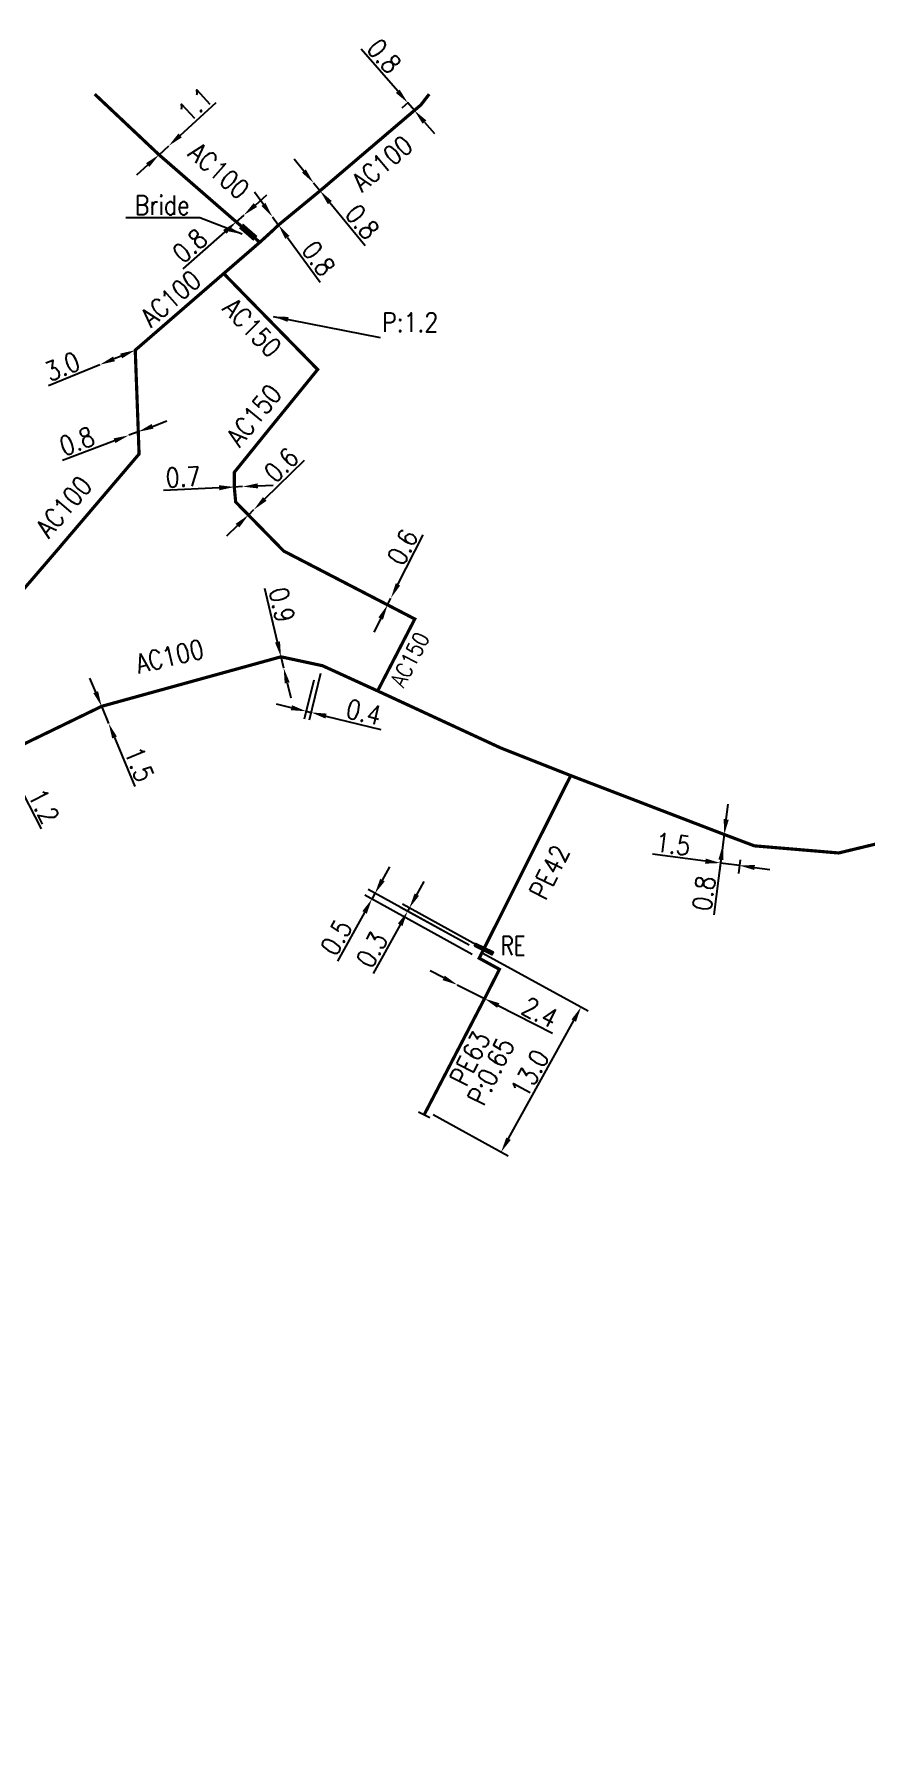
# Model space of a CAD drawing. Header units: millimetres. Extents: x 107999 to 109004, y 120010 to 121005.
# Drawn here: x 108276.5 to 108341.8, y 120870 to 121004.7 of the extents above; entities that cross this region are included whole.
import ezdxf
from ezdxf.enums import TextEntityAlignment as Align

# ---------------------------------------------------------------- set-up
doc = ezdxf.new("R2010")
doc.units = ezdxf.units.MM
doc.header["$PDMODE"] = 34
doc.linetypes.add('L_25_AP', pattern=[2000, 1000, 1000])
doc.linetypes.add('L_25_PE', pattern=[2000, 1000, 1000])
doc.layers.get('0').update_dxf_attribs({"linetype": 'CONTINUOUS'})
doc.layers.get('Defpoints').update_dxf_attribs({"linetype": 'CONTINUOUS'})
doc.layers.add('L_150', color=1, linetype='CONTINUOUS')
doc.layers.add('L_340', color=7, linetype='CONTINUOUS')
doc.styles.get("Standard").update_dxf_attribs({"font": 'romans.shx', "width": 0.85})
doc.dimstyles.get("Standard").update_dxf_attribs({"dimtxt": 1.5, "dimasz": 1.2, "dimexe": 0.625, "dimexo": 0.625, "dimgap": 0.25, "dimtad": 1, "dimdec": 1, "dimzin": 0, "dimdsep": 46, "dimtxsty": 'Standard', "dimcen": -0.5, "dimadec": 0, "dimazin": 0, "dimtfac": 1, "dimtdec": 1, "dimtmove": 0, "dimatfit": 3, "dimfxl": 0, "dimtolj": 1, "dimtzin": 0, "dimarcsym": 0})

# ---------------------------------------------------------------- blocks, each defined once
blk = doc.blocks.new('L_340_02')
at = {"color": 0, "linetype": 'Continuous'}
blk.add_solid([(-0.75, 0.5), (0.75, 0.5), (-0.75, 0), (0.75, 0)], dxfattribs=at)
at = {"color": 0, "linetype": 'Continuous', "width": 0.75, "flags": 3}
for tag, p in [('DEF_LEG', (0, -4.5)), ('DEF_COUP', (0, -7)), ('DEF_TYPE', (0, -9.5))]:
    blk.add_attdef(tag, text='', height=1.2, dxfattribs=at).set_placement(p, align=Align.MIDDLE)
blk = doc.blocks.new('L_340_07')
at = {"color": 0, "linetype": 'Continuous', "const_width": 0.25, "flags": 128}
blk.add_lwpolyline([(0, 0), (0.35, 0)], dxfattribs=at)
at = {"color": 0, "linetype": 'Continuous', "flags": 128}
blk.add_lwpolyline([(0.35, -0.5), (0.35, 0.5)], dxfattribs=at)
at = {"color": 0, "linetype": 'Continuous', "width": 0.75, "flags": 3}
for tag, p in [('DEF_LEG', (0.72, -3.47)), ('DEF_COUP', (0.72, -5.97)), ('DEF_TYPE', (0.72, -8.47))]:
    blk.add_attdef(tag, text='', height=1.2, dxfattribs=at).set_placement(p, align=Align.MIDDLE)
blk = doc.blocks.new('L_340_20')
at = {"linetype": 'Continuous'}
blk.add_hatch(color=0, dxfattribs=at).paths.add_polyline_path([(0.125, 0.75), (-0.125, 0.75), (-0.125, -0.75), (0.125, -0.75)])
at = {"color": 0, "linetype": 'Continuous'}
blk.add_lwpolyline([(-0.125, 0.75), (0.125, 0.75), (0.125, -0.75), (-0.125, -0.75)], close=True, dxfattribs=at)
at = {"color": 0, "linetype": 'Continuous', "width": 0.75}
for tag, height, flags, p in [('RE', 1.5, 8, (0, 3)), ('DEF_LEG', 1.2, 3, (0, -5)), ('DEF_COUP', 1.2, 3, (0, -7.5)), ('DEF_TYPE', 1.2, 3, (0, -10))]:
    blk.add_attdef(tag, text='', height=height, dxfattribs=dict(at, flags=flags)).set_placement(p, align=Align.MIDDLE)
blk = doc.blocks.new('*D144')
at = {"layer": 'Defpoints', "color": 0, "linetype": 'Continuous', "transparency": 16777216}
for p in [(108292.35, 120989.97), (108292.95, 120990.5), (108292.95, 120990.5)]:
    blk.add_point(p, dxfattribs=at)
at = {"layer": 'L_150', "color": 0, "linetype": 'Continuous', "lineweight": -2, "transparency": 16777216}
for p, q in [((108293.86, 120991.29), (108294.76, 120992.09)), ((108292.95, 120990.5), (108292.35, 120989.97)), ((108291.45, 120989.18), (108288.17, 120986.29))]:
    blk.add_line(p, q, dxfattribs=at)
at = {"layer": 'L_150', "color": 0, "linetype": 'Continuous', "transparency": 16777216}
for points in [[(108293.72, 120991.44), (108293.99, 120991.14), (108292.95, 120990.5)], [(108291.32, 120989.33), (108291.59, 120989.03), (108292.35, 120989.97)]]:
    blk.add_solid(points, dxfattribs=at)
at = {"layer": 'L_150', "color": 0, "linetype": 'Continuous', "transparency": 16777216, "insert": (108288.7, 120988.09), "char_height": 1.5, "attachment_point": 5, "rotation": 41.3455}
blk.add_mtext('\\A1;0.8', dxfattribs=at)
blk = doc.blocks.new('*D145')
at = {"layer": 'Defpoints', "color": 0, "linetype": 'Continuous', "transparency": 16777216}
for p in [(108286.29, 120995.24), (108287.06, 120995.95), (108287.06, 120995.95)]:
    blk.add_point(p, dxfattribs=at)
at = {"layer": 'L_150', "color": 0, "linetype": 'Continuous', "lineweight": -2, "transparency": 16777216}
for p, q in [((108287.95, 120996.76), (108290.77, 120999.34)), ((108286.29, 120995.24), (108287.06, 120995.95)), ((108285.4, 120994.44), (108284.51, 120993.63))]:
    blk.add_line(p, q, dxfattribs=at)
at = {"layer": 'L_150', "color": 0, "linetype": 'Continuous', "transparency": 16777216}
for points in [[(108287.81, 120996.91), (108288.08, 120996.61), (108287.06, 120995.95)], [(108285.27, 120994.58), (108285.53, 120994.29), (108286.29, 120995.24)]]:
    blk.add_solid(points, dxfattribs=at)
at = {"layer": 'L_150', "color": 0, "linetype": 'Continuous', "transparency": 16777216, "insert": (108289.13, 120999.19), "char_height": 1.5, "attachment_point": 5, "rotation": 42.3817}
blk.add_mtext('\\A1;1.1', dxfattribs=at)
blk = doc.blocks.new('*D173')
at = {"layer": 'Defpoints', "color": 0, "linetype": 'Continuous', "transparency": 16777216}
for p in [(108305.83, 120999.32), (108306.33, 120999.76), (108306.86, 120999.16)]:
    blk.add_point(p, dxfattribs=at)
at = {"layer": 'L_150', "color": 0, "linetype": 'Continuous', "lineweight": -2, "transparency": 16777216}
for p, q in [((108305.04, 121000.23), (108302.17, 121003.53)), ((108305.86, 120999.35), (108305.35, 120998.91)), ((108306.35, 120998.72), (108305.83, 120999.32)), ((108306.38, 120998.75), (108305.88, 120998.31)), ((108307.14, 120997.81), (108307.92, 120996.91))]:
    blk.add_line(p, q, dxfattribs=at)
at = {"layer": 'L_150', "color": 0, "linetype": 'Continuous', "transparency": 16777216}
for points in [[(108305.19, 121000.36), (108304.89, 121000.1), (108305.83, 120999.32)], [(108307.29, 120997.94), (108306.99, 120997.68), (108306.35, 120998.72)]]:
    blk.add_solid(points, dxfattribs=at)
at = {"layer": 'L_150', "color": 0, "linetype": 'Continuous', "transparency": 16777216, "insert": (108303.97, 121002.99), "char_height": 1.5, "attachment_point": 5, "rotation": 310.9881}
blk.add_mtext('\\A1;0.8', dxfattribs=at)
blk = doc.blocks.new('*D174')
at = {"layer": 'Defpoints', "color": 0, "linetype": 'Continuous', "transparency": 16777216}
for p in [(108295.2, 120990.37), (108295.2, 120990.37), (108295.67, 120989.72)]:
    blk.add_point(p, dxfattribs=at)
at = {"layer": 'L_150', "color": 0, "linetype": 'Continuous', "lineweight": -2, "transparency": 16777216}
for p, q in [((108294.49, 120991.34), (108293.78, 120992.31)), ((108295.2, 120990.37), (108295.67, 120989.72)), ((108296.37, 120988.75), (108298.95, 120985.22))]:
    blk.add_line(p, q, dxfattribs=at)
at = {"layer": 'L_150', "color": 0, "linetype": 'Continuous', "transparency": 16777216}
for points in [[(108294.65, 120991.46), (108294.33, 120991.22), (108295.2, 120990.37)], [(108296.54, 120988.87), (108296.21, 120988.63), (108295.67, 120989.72)]]:
    blk.add_solid(points, dxfattribs=at)
at = {"layer": 'L_150', "color": 0, "linetype": 'Continuous', "transparency": 16777216, "insert": (108298.82, 120987.09), "char_height": 1.5, "attachment_point": 5, "rotation": 306.0628}
blk.add_mtext('\\A1;0.8', dxfattribs=at)
blk = doc.blocks.new('*D175')
at = {"layer": 'Defpoints', "color": 0, "linetype": 'Continuous', "transparency": 16777216}
for p in [(108298.43, 120993.03), (108298.43, 120993.03), (108298.94, 120992.41)]:
    blk.add_point(p, dxfattribs=at)
at = {"layer": 'L_150', "color": 0, "linetype": 'Continuous', "lineweight": -2, "transparency": 16777216}
for p, q in [((108297.67, 120993.96), (108296.91, 120994.89)), ((108298.43, 120993.03), (108298.94, 120992.41)), ((108299.7, 120991.49), (108302.48, 120988.11))]:
    blk.add_line(p, q, dxfattribs=at)
at = {"layer": 'L_150', "color": 0, "linetype": 'Continuous', "transparency": 16777216}
for points in [[(108297.82, 120994.09), (108297.52, 120993.83), (108298.43, 120993.03)], [(108299.86, 120991.61), (108299.55, 120991.36), (108298.94, 120992.41)]]:
    blk.add_solid(points, dxfattribs=at)
at = {"layer": 'L_150', "color": 0, "linetype": 'Continuous', "transparency": 16777216, "insert": (108302.25, 120989.97), "char_height": 1.5, "attachment_point": 5, "rotation": 309.4504}
blk.add_mtext('\\A1;0.8', dxfattribs=at)
blk = doc.blocks.new('*D668')
at = {"layer": 'Defpoints', "color": 0, "linetype": 'Continuous', "transparency": 16777216}
for p in [(108299.13, 120955.1), (108298.59, 120954.58), (108297.85, 120951.52)]:
    blk.add_point(p, dxfattribs=at)
at = {"layer": 'L_150', "color": 0, "linetype": 'Continuous', "lineweight": -2, "transparency": 16777216}
for p, q in [((108298.44, 120953.97), (108297.7, 120950.91)), ((108298.98, 120954.49), (108298.09, 120950.82)), ((108296.68, 120951.8), (108295.51, 120952.09)), ((108297.85, 120951.52), (108298.24, 120951.43)), ((108299.4, 120951.14), (108303.71, 120950.1))]:
    blk.add_line(p, q, dxfattribs=at)
at = {"layer": 'L_150', "color": 0, "linetype": 'Continuous', "transparency": 16777216}
for points in [[(108296.73, 120952), (108296.63, 120951.61), (108297.85, 120951.52)], [(108299.45, 120951.34), (108299.36, 120950.95), (108298.24, 120951.43)]]:
    blk.add_solid(points, dxfattribs=at)
at = {"layer": 'L_150', "color": 0, "linetype": 'Continuous', "transparency": 16777216, "insert": (108302.37, 120951.45), "char_height": 1.5, "attachment_point": 5, "rotation": 346.3758}
blk.add_mtext('\\A1;0.4', dxfattribs=at)
blk = doc.blocks.new('*D669')
at = {"layer": 'Defpoints', "color": 0, "linetype": 'Continuous', "transparency": 16777216}
for p in [(108281.78, 120951.91), (108282.33, 120950.57), (108282.33, 120950.57)]:
    blk.add_point(p, dxfattribs=at)
at = {"layer": 'L_150', "color": 0, "linetype": 'Continuous', "lineweight": -2, "transparency": 16777216}
for p, q in [((108281.32, 120953.02), (108280.86, 120954.13)), ((108281.78, 120951.91), (108282.33, 120950.57)), ((108282.79, 120949.47), (108284.39, 120945.6))]:
    blk.add_line(p, q, dxfattribs=at)
at = {"layer": 'L_150', "color": 0, "linetype": 'Continuous', "transparency": 16777216}
for points in [[(108281.5, 120953.1), (108281.13, 120952.95), (108281.78, 120951.91)], [(108282.98, 120949.54), (108282.61, 120949.39), (108282.33, 120950.57)]]:
    blk.add_solid(points, dxfattribs=at)
at = {"layer": 'L_150', "color": 0, "linetype": 'Continuous', "transparency": 16777216, "insert": (108284.75, 120947.36), "char_height": 1.5, "attachment_point": 5, "rotation": 292.4898}
blk.add_mtext('\\A1;1.5', dxfattribs=at)
blk = doc.blocks.new('*D670')
at = {"layer": 'Defpoints', "color": 0, "linetype": 'Continuous', "transparency": 16777216}
for p in [(108304.51, 120960.42), (108304.51, 120960.42), (108304.24, 120959.88)]:
    blk.add_point(p, dxfattribs=at)
at = {"layer": 'L_150', "color": 0, "linetype": 'Continuous', "lineweight": -2, "transparency": 16777216}
for p, q in [((108305.05, 120961.49), (108307.03, 120965.39)), ((108304.24, 120959.88), (108304.51, 120960.42)), ((108303.7, 120958.81), (108303.16, 120957.74))]:
    blk.add_line(p, q, dxfattribs=at)
at = {"layer": 'L_150', "color": 0, "linetype": 'Continuous', "transparency": 16777216}
for points in [[(108304.88, 120961.58), (108305.23, 120961.4), (108304.51, 120960.42)], [(108303.52, 120958.9), (108303.88, 120958.72), (108304.24, 120959.88)]]:
    blk.add_solid(points, dxfattribs=at)
at = {"layer": 'L_150', "color": 0, "linetype": 'Continuous', "transparency": 16777216, "insert": (108305.42, 120964.42), "char_height": 1.5, "attachment_point": 5, "rotation": 63.1324}
blk.add_mtext('\\A1;0.6', dxfattribs=at)
blk = doc.blocks.new('*D671')
at = {"layer": 'Defpoints', "color": 0, "linetype": 'Continuous', "transparency": 16777216}
for p in [(108293.31, 120966.94), (108293.74, 120967.36), (108293.74, 120967.36)]:
    blk.add_point(p, dxfattribs=at)
at = {"layer": 'L_150', "color": 0, "linetype": 'Continuous', "lineweight": -2, "transparency": 16777216}
for p, q in [((108294.6, 120968.2), (108297.72, 120971.26)), ((108293.31, 120966.94), (108293.74, 120967.36)), ((108292.45, 120966.11), (108291.59, 120965.27))]:
    blk.add_line(p, q, dxfattribs=at)
at = {"layer": 'L_150', "color": 0, "linetype": 'Continuous', "transparency": 16777216}
for points in [[(108294.46, 120968.35), (108294.74, 120968.06), (108293.74, 120967.36)], [(108292.31, 120966.25), (108292.59, 120965.96), (108293.31, 120966.94)]]:
    blk.add_solid(points, dxfattribs=at)
at = {"layer": 'L_150', "color": 0, "linetype": 'Continuous', "transparency": 16777216, "insert": (108295.89, 120970.87), "char_height": 1.5, "attachment_point": 5, "rotation": 44.3499}
blk.add_mtext('\\A1;0.6', dxfattribs=at)
blk = doc.blocks.new('*D672')
at = {"layer": 'Defpoints', "color": 0, "linetype": 'Continuous', "transparency": 16777216}
for p in [(108292.2, 120969.14), (108292.85, 120969.17), (108292.85, 120969.17)]:
    blk.add_point(p, dxfattribs=at)
at = {"layer": 'L_150', "color": 0, "linetype": 'Continuous', "lineweight": -2, "transparency": 16777216}
for p, q in [((108291.01, 120969.08), (108286.64, 120968.86)), ((108292.85, 120969.17), (108292.2, 120969.14)), ((108294.05, 120969.23), (108295.25, 120969.29))]:
    blk.add_line(p, q, dxfattribs=at)
at = {"layer": 'L_150', "color": 0, "linetype": 'Continuous', "transparency": 16777216}
for points in [[(108294.04, 120969.43), (108294.06, 120969.03), (108292.85, 120969.17)], [(108291, 120969.28), (108291.02, 120968.88), (108292.2, 120969.14)]]:
    blk.add_solid(points, dxfattribs=at)
at = {"layer": 'L_150', "color": 0, "linetype": 'Continuous', "transparency": 16777216, "insert": (108288.17, 120969.93), "char_height": 1.5, "attachment_point": 5, "rotation": 2.8936}
blk.add_mtext('\\A1;0.7', dxfattribs=at)
blk = doc.blocks.new('*D673')
at = {"layer": 'Defpoints', "color": 0, "linetype": 'Continuous', "transparency": 16777216}
for p in [(108284.42, 120979.89), (108281.65, 120978.75), (108281.65, 120978.75)]:
    blk.add_point(p, dxfattribs=at)
at = {"layer": 'L_150', "color": 0, "linetype": 'Continuous', "lineweight": -2, "transparency": 16777216}
for p, q in [((108283.31, 120979.43), (108282.76, 120979.21)), ((108281.65, 120978.75), (108277.61, 120977.08))]:
    blk.add_line(p, q, dxfattribs=at)
at = {"layer": 'L_150', "color": 0, "linetype": 'Continuous', "transparency": 16777216}
for points in [[(108282.68, 120979.39), (108282.83, 120979.02), (108281.65, 120978.75)], [(108283.24, 120979.62), (108283.39, 120979.25), (108284.42, 120979.89)]]:
    blk.add_solid(points, dxfattribs=at)
at = {"layer": 'L_150', "color": 0, "linetype": 'Continuous', "transparency": 16777216, "insert": (108278.69, 120978.61), "char_height": 1.5, "attachment_point": 5, "rotation": 22.4135}
blk.add_mtext('\\A1;3.0', dxfattribs=at)
blk = doc.blocks.new('*D674')
at = {"layer": 'Defpoints', "color": 0, "linetype": 'Continuous', "transparency": 16777216}
for p in [(108284.66, 120973.48), (108283.91, 120973.2), (108283.91, 120973.2)]:
    blk.add_point(p, dxfattribs=at)
at = {"layer": 'L_150', "color": 0, "linetype": 'Continuous', "lineweight": -2, "transparency": 16777216}
for p, q in [((108284.66, 120973.48), (108283.91, 120973.2)), ((108285.78, 120973.9), (108286.91, 120974.33)), ((108282.79, 120972.78), (108278.7, 120971.23))]:
    blk.add_line(p, q, dxfattribs=at)
at = {"layer": 'L_150', "color": 0, "linetype": 'Continuous', "transparency": 16777216}
for points in [[(108285.71, 120974.09), (108285.85, 120973.72), (108284.66, 120973.48)], [(108282.72, 120972.96), (108282.86, 120972.59), (108283.91, 120973.2)]]:
    blk.add_solid(points, dxfattribs=at)
at = {"layer": 'L_150', "color": 0, "linetype": 'Continuous', "transparency": 16777216, "insert": (108279.83, 120972.73), "char_height": 1.5, "attachment_point": 5, "rotation": 20.6596}
blk.add_mtext('\\A1;0.8', dxfattribs=at)
blk = doc.blocks.new('*D675')
at = {"layer": 'Defpoints', "color": 0, "linetype": 'Continuous', "transparency": 16777216}
for p in [(108274.03, 120948.15), (108274.58, 120947.08), (108274.58, 120947.08)]:
    blk.add_point(p, dxfattribs=at)
at = {"layer": 'L_150', "color": 0, "linetype": 'Continuous', "lineweight": -2, "transparency": 16777216}
for p, q in [((108273.49, 120949.22), (108272.94, 120950.29)), ((108274.03, 120948.15), (108274.58, 120947.08)), ((108275.12, 120946.01), (108277.02, 120942.28))]:
    blk.add_line(p, q, dxfattribs=at)
at = {"layer": 'L_150', "color": 0, "linetype": 'Continuous', "transparency": 16777216}
for points in [[(108273.67, 120949.31), (108273.31, 120949.13), (108274.03, 120948.15)], [(108275.3, 120946.1), (108274.94, 120945.92), (108274.58, 120947.08)]]:
    blk.add_solid(points, dxfattribs=at)
at = {"layer": 'L_150', "color": 0, "linetype": 'Continuous', "transparency": 16777216, "insert": (108277.23, 120944.06), "char_height": 1.5, "attachment_point": 5, "rotation": 296.9832}
blk.add_mtext('\\A1;1.2', dxfattribs=at)
blk = doc.blocks.new('*D707')
at = {"layer": 'Defpoints', "color": 0, "linetype": 'Continuous', "transparency": 16777216}
for p in [(108330.69, 120941.84), (108332.02, 120940.48), (108331.88, 120939.4)]:
    blk.add_point(p, dxfattribs=at)
at = {"layer": 'L_150', "color": 0, "linetype": 'Continuous', "lineweight": -2, "transparency": 16777216}
for p, q in [((108330.61, 120941.22), (108330.32, 120938.98)), ((108329.21, 120939.75), (108325.05, 120940.29)), ((108331.94, 120939.86), (108331.8, 120938.78)), ((108331.88, 120939.4), (108330.4, 120939.6)), ((108333.07, 120939.25), (108334.26, 120939.09))]:
    blk.add_line(p, q, dxfattribs=at)
at = {"layer": 'L_150', "color": 0, "linetype": 'Continuous', "transparency": 16777216}
for points in [[(108329.23, 120939.95), (108329.18, 120939.55), (108330.4, 120939.6)], [(108333.1, 120939.45), (108333.05, 120939.05), (108331.88, 120939.4)]]:
    blk.add_solid(points, dxfattribs=at)
at = {"layer": 'L_150', "color": 0, "linetype": 'Continuous', "transparency": 16777216, "insert": (108326.66, 120941.09), "char_height": 1.5, "attachment_point": 5, "rotation": 352.6113}
blk.add_mtext('\\A1;1.5', dxfattribs=at)
blk = doc.blocks.new('*D708')
at = {"layer": 'Defpoints', "color": 0, "linetype": 'Continuous', "transparency": 16777216}
for p in [(108330.69, 120941.84), (108330.58, 120941.05), (108330.58, 120941.05)]:
    blk.add_point(p, dxfattribs=at)
at = {"layer": 'L_150', "color": 0, "linetype": 'Continuous', "lineweight": -2, "transparency": 16777216}
for p, q in [((108330.84, 120943.03), (108331, 120944.22)), ((108330.69, 120941.84), (108330.58, 120941.05)), ((108330.43, 120939.86), (108329.87, 120935.52))]:
    blk.add_line(p, q, dxfattribs=at)
at = {"layer": 'L_150', "color": 0, "linetype": 'Continuous', "transparency": 16777216}
for points in [[(108330.64, 120943.06), (108331.04, 120943), (108330.69, 120941.84)], [(108330.23, 120939.88), (108330.63, 120939.83), (108330.58, 120941.05)]]:
    blk.add_solid(points, dxfattribs=at)
at = {"layer": 'L_150', "color": 0, "linetype": 'Continuous', "transparency": 16777216, "insert": (108329.08, 120937.22), "char_height": 1.5, "attachment_point": 5, "rotation": 82.6113}
blk.add_mtext('\\A1;0.8', dxfattribs=at)
blk = doc.blocks.new('*D728')
at = {"layer": 'Defpoints', "color": 0, "linetype": 'Continuous', "transparency": 16777216}
for p in [(108295.87, 120955.8), (108296.08, 120954.92), (108296.08, 120954.92)]:
    blk.add_point(p, dxfattribs=at)
at = {"layer": 'L_150', "color": 0, "linetype": 'Continuous', "lineweight": -2, "transparency": 16777216}
for p, q in [((108295.6, 120956.96), (108294.61, 120961.16)), ((108296.08, 120954.92), (108295.87, 120955.8)), ((108296.35, 120953.75), (108296.63, 120952.58))]:
    blk.add_line(p, q, dxfattribs=at)
at = {"layer": 'L_150', "color": 0, "linetype": 'Continuous', "transparency": 16777216}
for points in [[(108295.79, 120957.01), (108295.4, 120956.92), (108295.87, 120955.8)], [(108296.55, 120953.8), (108296.16, 120953.71), (108296.08, 120954.92)]]:
    blk.add_solid(points, dxfattribs=at)
at = {"layer": 'L_150', "color": 0, "linetype": 'Continuous', "transparency": 16777216, "insert": (108295.94, 120959.88), "char_height": 1.5, "attachment_point": 5, "rotation": 283.2571}
blk.add_mtext('\\A1;0.9', dxfattribs=at)
blk = doc.blocks.new('*D729')
at = {"layer": 'Defpoints', "color": 0, "linetype": 'Continuous', "transparency": 16777216}
for p in [(108305.81, 120935.8), (108311.18, 120932.83), (108311.8, 120932.84)]:
    blk.add_point(p, dxfattribs=at)
at = {"layer": 'L_340', "color": 0, "linetype": 'Continuous', "lineweight": -2, "transparency": 16777216}
for p, q in [((108306.53, 120937.11), (108307.11, 120938.16)), ((108310.64, 120933.14), (108305.26, 120936.1)), ((108311.25, 120933.14), (108305.41, 120936.36)), ((108305.95, 120936.06), (108305.81, 120935.8)), ((108305.23, 120934.75), (108303.12, 120930.92))]:
    blk.add_line(p, q, dxfattribs=at)
at = {"layer": 'L_340', "color": 0, "linetype": 'Continuous', "transparency": 16777216}
for points in [[(108306.36, 120937.21), (108306.71, 120937.02), (108305.95, 120936.06)], [(108305.05, 120934.84), (108305.41, 120934.65), (108305.81, 120935.8)]]:
    blk.add_solid(points, dxfattribs=at)
at = {"layer": 'L_340', "color": 0, "linetype": 'Continuous', "transparency": 16777216, "insert": (108303.01, 120932.79), "char_height": 1.5, "attachment_point": 5, "rotation": 61.1138}
blk.add_mtext('\\A1;0.3', dxfattribs=at)
blk = doc.blocks.new('*D730')
at = {"layer": 'Defpoints', "color": 0, "linetype": 'Continuous', "transparency": 16777216}
for p in [(108303.25, 120937.21), (108311.18, 120932.83), (108311.44, 120932.12)]:
    blk.add_point(p, dxfattribs=at)
at = {"layer": 'L_150', "color": 0, "linetype": 'Continuous', "lineweight": -2, "transparency": 16777216}
for p, q in [((108303.83, 120938.26), (108304.41, 120939.31)), ((108310.64, 120933.14), (108302.71, 120937.51)), ((108303.25, 120937.21), (108303.01, 120936.77)), ((108310.89, 120932.42), (108302.46, 120937.07)), ((108302.43, 120935.72), (108300.32, 120931.89))]:
    blk.add_line(p, q, dxfattribs=at)
at = {"layer": 'L_150', "color": 0, "linetype": 'Continuous', "transparency": 16777216}
for points in [[(108303.66, 120938.36), (108304.01, 120938.16), (108303.25, 120937.21)], [(108302.26, 120935.82), (108302.61, 120935.62), (108303.01, 120936.77)]]:
    blk.add_solid(points, dxfattribs=at)
at = {"layer": 'L_150', "color": 0, "linetype": 'Continuous', "transparency": 16777216, "insert": (108300.21, 120933.76), "char_height": 1.5, "attachment_point": 5, "rotation": 61.1138}
blk.add_mtext('\\A1;0.5', dxfattribs=at)
blk = doc.blocks.new('*D731')
at = {"layer": 'Defpoints', "color": 0, "linetype": 'Continuous', "transparency": 16777216}
for p in [(108309.72, 120930.03), (108309.72, 120930.03), (108311.86, 120928.95)]:
    blk.add_point(p, dxfattribs=at)
at = {"layer": 'L_150', "color": 0, "linetype": 'Continuous', "lineweight": -2, "transparency": 16777216}
for p, q in [((108308.65, 120930.57), (108307.58, 120931.12)), ((108309.72, 120930.03), (108311.86, 120928.95)), ((108312.94, 120928.4), (108317.2, 120926.24))]:
    blk.add_line(p, q, dxfattribs=at)
at = {"layer": 'L_150', "color": 0, "linetype": 'Continuous', "transparency": 16777216}
for points in [[(108308.74, 120930.75), (108308.56, 120930.4), (108309.72, 120930.03)], [(108313.03, 120928.58), (108312.84, 120928.23), (108311.86, 120928.95)]]:
    blk.add_solid(points, dxfattribs=at)
at = {"layer": 'L_150', "color": 0, "linetype": 'Continuous', "transparency": 16777216, "insert": (108316.21, 120927.87), "char_height": 1.5, "attachment_point": 5, "rotation": 333.124}
blk.add_mtext('\\A1;2.4', dxfattribs=at)
blk = doc.blocks.new('*D732')
at = {"layer": 'Defpoints', "color": 0, "linetype": 'Continuous', "transparency": 16777216}
for p in [(108311.18, 120932.83), (108319.44, 120928.28), (108307.28, 120920.14)]:
    blk.add_point(p, dxfattribs=at)
at = {"layer": 'L_340', "color": 0, "linetype": 'Continuous', "lineweight": -2, "transparency": 16777216}
for p, q in [((108311.73, 120932.53), (108319.99, 120927.98)), ((108313.74, 120917.95), (108318.86, 120927.23)), ((108307.82, 120919.84), (108313.71, 120916.59))]:
    blk.add_line(p, q, dxfattribs=at)
at = {"layer": 'L_340', "color": 0, "linetype": 'Continuous', "transparency": 16777216}
for points in [[(108318.69, 120927.32), (108319.04, 120927.13), (108319.44, 120928.28)], [(108313.57, 120918.04), (108313.92, 120917.85), (108313.16, 120916.89)]]:
    blk.add_solid(points, dxfattribs=at)
at = {"layer": 'L_340', "color": 0, "linetype": 'Continuous', "transparency": 16777216, "insert": (108315.43, 120923.07), "char_height": 1.5, "attachment_point": 5, "rotation": 61.1138}
blk.add_mtext('\\A1;13.0', dxfattribs=at)

msp = doc.modelspace()

# ---------------------------------------------------------------- linework, layer by layer
at = {"layer": 'L_150', "linetype": 'L_25_AP', "const_width": 0.25, "flags": 128}
for points in [[(108292.73, 120989.65), (108292.35, 120989.97), (108286.29, 120995.24), (108281.24, 121000)], [(108307.51, 121000), (108306.86, 120999.16), (108298.94, 120992.41), (108295.67, 120989.72), (108295.2, 120989.27), (108294.2, 120988.36), (108293.86, 120988.66)], [(108294.2, 120988.36), (108291.37, 120985.91), (108284.42, 120979.89), (108284.66, 120973.48), (108284.72, 120971.73), (108278.01, 120963.85), (108274.68, 120959.98), (108272.3, 120957.65), (108260.31, 120946.06), (108257.18, 120942.99), (108252.34, 120937.92), (108249.84, 120934.92), (108236.02, 120919.13), (108213.04, 120893.15), (108206.14, 120882.7), (108199.75, 120870.99), (108195.22, 120862.69), (108192.24, 120857.42), (108185.52, 120845.76), (108176.64, 120830.33)], [(108303.46, 120953.12), (108306.38, 120958.77), (108304.24, 120959.88), (108296.08, 120964.11), (108293.31, 120966.94), (108292.31, 120967.96), (108292.2, 120969.14), (108292.2, 120970.29), (108294.84, 120973.56), (108298.75, 120978.37), (108296.3, 120980.87), (108293.36, 120983.87), (108291.37, 120985.91)], [(108176.25, 120829.67), (108181, 120826.46), (108187.95, 120839.12), (108194.01, 120848.82), (108195.49, 120851.46), (108206.75, 120871.35), (108214.38, 120884.66), (108225.01, 120897.7), (108250.79, 120926.77), (108262.17, 120938.54), (108274.03, 120948.15), (108281.78, 120951.91), (108295.87, 120955.8), (108299.13, 120955.1), (108303.46, 120953.12), (108313.13, 120948.64), (108318.63, 120946.47), (108330.69, 120941.84), (108333.05, 120940.95), (108339.68, 120940.39), (108349.64, 120942.79), (108355.65, 120945.06), (108357.4, 120946.08), (108360.3, 120947.78), (108362.15, 120948.85)]]:
    msp.add_lwpolyline(points, dxfattribs=at)
at = {"layer": 'L_150', "linetype": 'L_25_PE', "const_width": 0.25, "flags": 128}
for points in [[(108311.8, 120932.84), (108318.63, 120946.47)], [(108307.28, 120920.14), (108311.86, 120928.95), (108313.03, 120931.25), (108311.44, 120932.12), (108311.74, 120932.73)]]:
    msp.add_lwpolyline(points, dxfattribs=at)

# ---------------------------------------------------------------- block references
at = {"layer": 'L_340'}
for name, p, rotation in [('L_340_02', (108293.13, 120988.97), 319.0087262054049), ('L_340_07', (108307.28, 120920.14), 242.4809904170829)]:
    msp.add_blockref(name, p, dxfattribs=dict(at, rotation=rotation))
ref = msp.add_blockref('L_340_20', (108311.8, 120932.84), dxfattribs=dict(at, rotation=64.06837085086684))
ref.add_attrib('RE', 'RE', dxfattribs={"layer": '0', "color": 0, "linetype": 'Continuous', "height": 1.5, "width": 0.75, "flags": 8}).set_placement((108314.1, 120933.1), align=Align.MIDDLE)

# ---------------------------------------------------------------- texts
at = {"layer": 'L_150', "linetype": 'Continuous', "width": 0.85}
for rotation, p in [(40.0698, (108302.23, 120992.24)), (319.0087, (108288.46, 120995.19))]:
    msp.add_text('AC100', height=1.5, rotation=rotation, dxfattribs=at).set_placement(p)
for s, height, rotation, p in [('AC100', 1.5, 40.8909, (108287.2, 120983.95)), ('AC150', 1.5, 314.3802, (108293.61, 120981.65)), ('AC150', 1.5, 50.9403, (108293.75, 120974.78)), ('AC100', 1.5, 49.5409, (108278.81, 120967.6)), ('AC150', 1.25, 62.6179, (108305.99, 120955.59)), ('AC100', 1.5, 13.4232, (108287.13, 120955.84)), ('PE42', 1.5, 63.3879, (108316.96, 120938.89)), ('PE63', 1.5, 63.3879, (108310.72, 120924.25)), ('P:0.65', 1.5, 63.3879, (108312.36, 120923.23))]:
    msp.add_text(s, height=height, rotation=rotation, dxfattribs=at).set_placement(p, align=Align.MIDDLE)
at = {"layer": 'L_150', "linetype": 'Continuous', "insert": (108303.8, 120982.83), "char_height": 1.5, "attachment_point": 1}
msp.add_mtext('\\A1;P:1.2', dxfattribs=at)
at = {"layer": 'L_340', "linetype": 'Continuous', "insert": (108288.69, 120990.53), "char_height": 1.5, "attachment_point": 9}
msp.add_mtext('\\A1;Bride', dxfattribs=at)

# ---------------------------------------------------------------- dimensions: what is measured, and where the dimension line sits
at = {"layer": 'L_150', "linetype": 'Continuous'}
for base, p1, p2, angle, picture, middle in [((108305.83, 120999.32), (108306.86, 120999.16), (108306.33, 120999.76), 310.9881, '*D173', (108303.21, 121002.33)), ((108287.06, 120995.95), (108286.29, 120995.24), (108287.06, 120995.95), 222.3817, '*D145', (108289.8, 120998.45)), ((108298.43, 120993.03), (108298.94, 120992.41), (108298.43, 120993.03), 309.4504, '*D175', (108301.47, 120989.34)), ((108292.95, 120990.5), (108292.35, 120989.97), (108292.95, 120990.5), 221.3455, '*D144', (108289.36, 120987.34)), ((108295.2, 120990.37), (108295.67, 120989.72), (108295.2, 120990.37), 306.0628, '*D174', (108298.01, 120986.5)), ((108281.65, 120978.75), (108284.42, 120979.89), (108281.65, 120978.75), 22.4135, '*D673', (108279.07, 120977.69)), ((108283.91, 120973.2), (108284.66, 120973.48), (108283.91, 120973.2), 20.6596, '*D674', (108280.18, 120971.79)), ((108293.74, 120967.36), (108293.31, 120966.94), (108293.74, 120967.36), 224.3499, '*D671', (108296.59, 120970.15)), ((108292.8535, 120969.1699), (108292.2043, 120969.1371), (108292.8535, 120969.1699), 182.8936, '*D672', (108288.2237, 120968.9359)), ((108304.51, 120960.42), (108304.24, 120959.88), (108304.51, 120960.42), 243.1324, '*D670', (108306.31, 120963.97)), ((108296.08, 120954.92), (108295.87, 120955.8), (108296.08, 120954.92), 103.2571, '*D728', (108294.96, 120959.65)), ((108297.85, 120951.52), (108299.13, 120955.1), (108298.59, 120954.58), 346.3758, '*D668', (108302.14, 120950.48)), ((108282.33215, 120950.5745), (108281.7775, 120951.91423), (108282.33215, 120950.5745), 112.48982, '*D669', (108283.82193, 120946.97606)), ((108274.58, 120947.08), (108274.03, 120948.15), (108274.58, 120947.08), 116.9832, '*D675', (108276.34, 120943.61)), ((108330.58, 120941.05), (108330.69, 120941.84), (108330.58, 120941.05), 82.6113, '*D708', (108330.07, 120937.09)), ((108331.88, 120939.4), (108330.69, 120941.84), (108332.02, 120940.48), 172.6113, '*D707', (108326.53, 120940.1)), ((108303.25, 120937.21), (108311.44, 120932.12), (108311.18, 120932.83), 241.1138, '*D730', (108301.09, 120933.28)), ((108309.72, 120930.03), (108311.86, 120928.95), (108309.72, 120930.03), 333.124, '*D731', (108315.76, 120926.97))]:
    dim = msp.add_linear_dim(base=base, p1=p1, p2=p2, angle=angle, dimstyle='Standard', dxfattribs=at)
    dim.commit()
    dim.dimension.update_dxf_attribs({"geometry": picture, "text_midpoint": middle, "dimtype": 160})
at = {"layer": 'L_340', "linetype": 'Continuous'}
for base, p1, angle, picture, middle in [((108305.81, 120935.8), (108311.8, 120932.84), 61.1138, '*D729', (108303.88, 120932.31)), ((108319.44, 120928.28), (108307.28, 120920.14), 241.1138, '*D732', (108316.3, 120922.59))]:
    dim = msp.add_linear_dim(base=base, p1=p1, p2=(108311.18, 120932.83), angle=angle, dimstyle='Standard', dxfattribs=at)
    dim.commit()
    dim.dimension.update_dxf_attribs({"geometry": picture, "text_midpoint": middle, "dimtype": 160})

# ---------------------------------------------------------------- leaders
at = {"layer": 'L_150', "linetype": 'Continuous'}
msp.add_leader([(108295.25, 120982.54), (108303.65, 120980.88)], dimstyle='Standard', dxfattribs=at)
at = {"layer": 'L_340', "linetype": 'Continuous', "annotation_type": 0, "has_hookline": 1, "hookline_direction": 1, "text_width": 4.37}
msp.add_leader([(108292.81, 120989), (108289.5, 120990.28), (108288.3, 120990.28)], dimstyle='Standard', dxfattribs=at)

doc.saveas('drawing.dxf')
